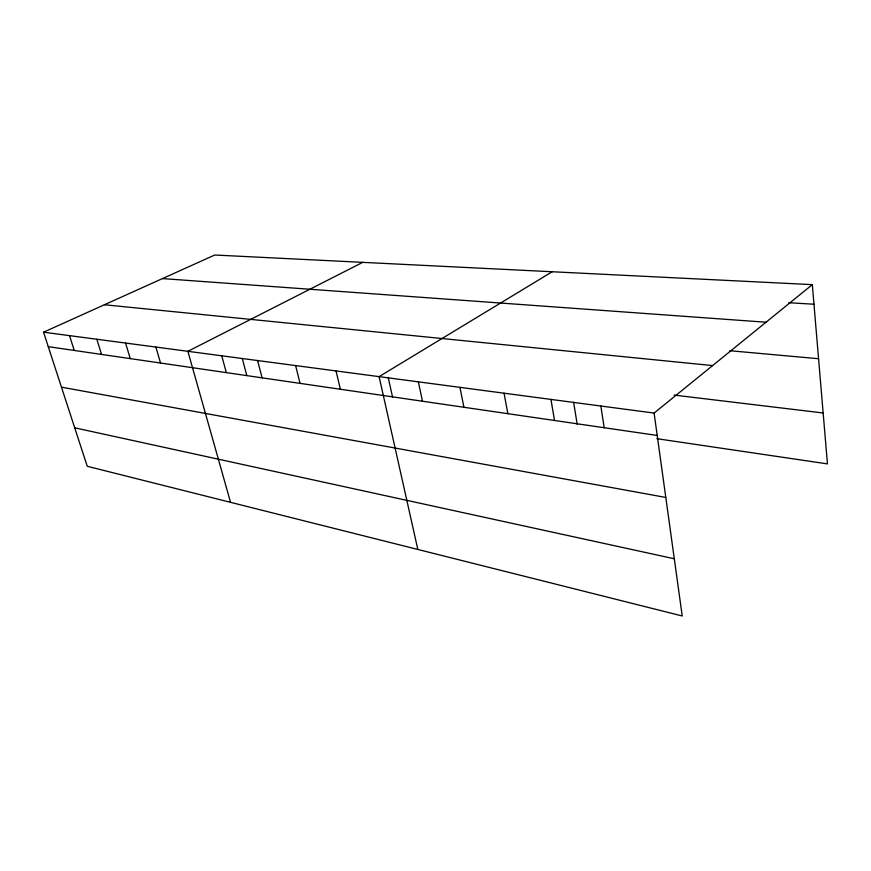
<?xml version="1.0" encoding="UTF-8"?>
<svg xmlns="http://www.w3.org/2000/svg" width="871" height="871" viewBox="0 0 871 871"><rect width="100%" height="100%" fill="white"/><g stroke="black" fill="none" stroke-linecap="round" stroke-linejoin="round"><path stroke-width="1.31" d="M654.099 413.072L682.233 615.982L87.252 466.279L43.55 332.189L654.099 413.072L812.316 284.643L827.45 463.895L656.832 438.679M552.203 271.752L379.103 376.642L417.84 549.459M362.739 262.356L187.886 351.318L230.554 502.338M43.55 332.189L214.734 255.018L812.316 284.643M788.788 302.716L813.971 304.229M162.452 278.589L766.023 322.226M729.778 350.708L818.566 358.732M104.411 304.752L712.598 365.591M674.11 395.086L823.149 412.985M48.264 346.658L657.202 435.456M61.471 387.16L665.792 497.45M74.721 427.813L674.296 558.779M69.517 335.629L74.231 350.447M96.823 339.255L101.526 354.432M125.566 343.054L130.258 358.623M155.876 347.072L160.547 363.033M221.735 355.804L226.318 372.625M242.258 358.482L246.798 375.553M257.587 360.55L262.106 377.84M295.617 365.591L300.06 383.382M336.043 370.937L340.398 389.261M388.194 377.383L392.56 397.078M418.363 381.846L422.468 401.226M459.942 387.355L463.905 407.269M504.048 393.202L507.847 413.671M550.929 399.408L554.533 420.486M573.586 402.195L577.223 424.373M600.838 406.017L604.213 427.726"/></g></svg>
